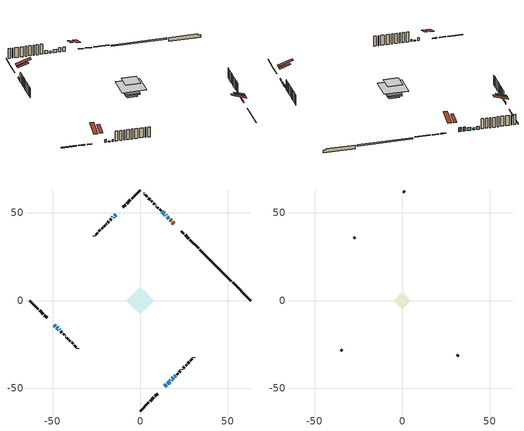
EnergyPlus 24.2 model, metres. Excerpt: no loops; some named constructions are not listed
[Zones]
conditioned space
 floor adiabatic (Floor2 construction): -4.62,0 0,4.62 4.62,0 0,-4.62 z0.31
 floor adiabatic (AdiabaticFloorConstruction): -7.86,0 0,7.86 7.86,0 0,-7.86 z2.75
 floor foundation (Slab1 construction): -3.45,0 0,3.45 3.45,0 0,-3.45 z-1.49
 floor foundation (Slab2 construction): -4.62,0 0,4.62 4.62,0 0,-4.62 z-0.3
 wall outside (RimJoist1 construction): 0,-63.13 4.98,-58.15 / -63.13,0 -58.15,-4.98 / 0,63.13 -4.98,58.15 / 33.37,29.76 28.39,34.74 z0.31:0.61
 wall outside (RimJoist2 construction): 5.64,-57.49 7.75,-55.38 / -57.49,-5.64 -55.38,-7.75 / -5.64,57.49 -7.75,55.38 / 27.73,35.4 25.62,37.51 z0.31:0.61
 wall outside (RimJoist3 construction): 8.41,-54.72 9.94,-53.19 / -54.72,-8.41 -53.19,-9.94 / -8.41,54.72 -9.94,53.19 / 24.96,38.17 23.42,39.7 z0.31:0.61
 wall outside (AdiabaticWallConstruction 1): 19.25,43.88 18.34,44.79 / 17.68,45.45 17.07,46.06 z0.31:2.34
 wall outside (AdiabaticWallConstruction): 14.12,-49.01 14.98,-48.14 / -14.12,49.01 -14.66,48.47 / 14.68,48.45 14.25,48.88 / 18.42,-44.71 18.86,-44.27 / -46.62,-16.51 -46.18,-16.94 z0.31:1.23; -49.01,-14.12 -48.47,-14.66 / 16.42,46.71 15.34,47.79 / 13.59,49.53 12.52,50.61 z0.31:1.68; -15.31,47.81 -15.82,47.31 z0.31:1.02; 15.64,-47.49 16.72,-46.41 / -47.81,-15.31 -47.27,-15.86 z0.31:0.67; 17.37,-45.76 17.77,-45.36 z0.31:1.07; 19.51,-43.62 20.16,-42.97 z0.31:1.53
 wall outside (Wall1 construction): 20.82,-42.31 21.61,-41.51 / -45.53,-17.6 -44.73,-18.4 / -16.48,46.65 -17.27,45.85 / 11.86,51.27 11.06,52.07 z0.31:5.19
 wall outside (Wall2 construction): 22.27,-40.86 22.91,-40.22 / -44.07,-19.05 -43.44,-19.69 / -17.93,45.2 -18.57,44.56 / 10.4,52.72 9.77,53.36 z0.31:5.19
 wall outside (Wall3 construction): 23.57,-39.56 23.78,-39.35 / -42.78,-20.35 -42.56,-20.57 / -19.23,43.9 -19.44,43.69 / 9.11,54.02 8.89,54.24 z0.31:5.19
 wall outside (Wall4 construction): 24.44,-38.69 25.24,-37.89 / -41.91,-21.22 -41.11,-22.02 / -20.1,43.03 -20.9,42.23 / 8.24,54.89 7.44,55.69 z0.31:5.19
 wall outside (Wall5 construction): 25.9,-37.23 26.44,-36.69 / -40.45,-22.68 -39.91,-23.22 / -21.55,41.57 -22.1,41.03 / 6.78,56.35 6.23,56.89 z0.31:5.19
 wall outside (Wall6 construction): 27.1,-36.03 28.03,-35.1 / -39.25,-23.88 -38.32,-24.81 / -22.76,40.37 -23.69,39.44 / 5.58,57.55 4.65,58.48 z0.31:5.19
 wall outside (Wall7 construction): 28.68,-34.44 29.85,-33.28 / -37.66,-25.47 -36.5,-26.63 / -24.34,38.78 -25.51,37.62 / 3.99,59.14 2.83,60.3 z0.31:5.19
 wall outside (Wall8 construction): 30.5,-32.62 30.66,-32.46 / -35.84,-27.29 -35.68,-27.45 / -26.16,36.96 -26.32,36.8 / 2.17,60.96 2.01,61.12 z0.31:5.19
 wall foundation (FoundationWall1 construction): 52.78,10.34,-1.49 52.78,10.34,0.31 62.09,1.03,0.31 62.09,1.03,-0.25 63.13,0,-0.25 63.13,0,-1.49
 wall foundation (FoundationWall2 construction): 52.13,11 34.02,29.11 z-0.3:0.31
 window (WindowConstruction): 14.12,-49.01 14.98,-48.15 z0.31:1.22
 window (WindowConstruction 5): -14.12,49.01 -14.66,48.47 z0.31:1.22
 window (WindowConstruction 6): -49.01,-14.12 -48.47,-14.66 z0.31:1.68
 window (WindowConstruction 7): -15.32,47.81 -15.82,47.31 z0.31:1.02
 window (WindowConstruction 8): 16.42,46.71 15.34,47.79 z0.31:1.68
 window (WindowConstruction 11): 15.64,-47.49 16.72,-46.41 z0.31:0.67
 window (WindowConstruction 12): -47.81,-15.32 -47.27,-15.85 z0.31:0.67
 window (WindowConstruction 9): 17.37,-45.76 17.77,-45.36 z0.31:1.07
 window (WindowConstruction 10): 14.68,48.45 14.25,48.88 z0.31:1.22
 window (WindowConstruction 1): 18.42,-44.7 18.85,-44.27 z0.31:1.22
 window (WindowConstruction 2): 19.51,-43.62 20.16,-42.97 z0.31:1.53
 window (WindowConstruction 3): -46.62,-16.51 -46.19,-16.94 z0.31:1.22
 window (WindowConstruction 4): 13.59,49.53 12.52,50.61 z0.31:1.68
 door (Door): 19.24,43.88 18.34,44.79 z0.31:2.34
 door (Door 1): 17.68,45.45 17.07,46.06 z0.31:2.34
 ceiling adiabatic (AdiabaticFloorConstruction): 0,-7.86 7.86,0 0,7.86 -7.86,0 z2.75
 roof outside (Roof2 construction): 13.46,-49.66,5.19 9.91,-46.11,6.86 8.97,-47.05,6.86 12.53,-50.6,5.19; -49.66,-13.46,5.19 -46.11,-9.91,6.86 -47.05,-8.97,6.86 -50.6,-12.53,5.19; -13.46,49.66,5.19 -9.91,46.11,6.86 -8.97,47.05,6.86 -12.53,50.6,5.19; 19.9,43.23,5.19 16.35,39.67,6.86 17.28,38.73,6.86 20.84,42.29,5.19
attic - vented
 floor to conditioned space (Floor1 construction Reversed): -4.95,0 0,4.95 4.95,0 0,-4.95 z5.19
 wall outside (Wall9 construction): 31.32,-31.81 32.02,-31.11 / -35.02,-28.1 -34.33,-28.8 / -26.98,36.15 -27.68,35.45 / 1.35,61.77 0.66,62.47 z0.31:5.19
 roof outside (Roof1 construction): 11.87,-51.26,5.19 7.05,-46.43,7.46 5.77,-47.71,7.46 10.6,-52.53,5.19; -51.26,-11.87,5.19 -46.43,-7.05,7.46 -47.71,-5.77,7.46 -52.53,-10.6,5.19; -11.87,51.26,5.19 -7.05,46.43,7.46 -5.77,47.71,7.46 -10.6,52.53,5.19; 21.5,41.63,5.19 16.67,36.81,7.46 17.94,35.54,7.46 22.77,40.36,5.19
[Material] Roughness=Rough; Thermal Absorptance=0.9
Name | Thickness {m} | Conductivity {W/m-K} | Density {kg/m3} | Specific Heat {J/kg-K} | Solar Absorptance | Visible Absorptance
ceiling stud and cavity | 0.1397 | 0.0806272 | 65.682 | 1177.47 | 0.7 | 0.7
gypsum board | 0.0127 | 0.160291 | 801 | 837.4 | 0.6 | 0.6
[Construction]
Floor1 construction: ceiling stud and cavity, gypsum board
[EnergyManagementSystem:Program]
component_loads_program: Set loads_htg_walls = 0; Set loads_htg_rim_joists = 0; Set loads_htg_foundation_walls = 0; Set loads_htg_floors = 0; Set loads_htg_slabs = 0; Set loads_htg_ceilings = 0; Set loads_htg_roofs = 0; Set loads_htg_windows_conduction = 0; Set loads_htg_windows_solar = 0; Set loads_htg_doors = 0; Set loads_htg_skylights_conduction = 0; Set loads_htg_skylights_solar = 0; Set loads_htg_internal_mass = 0; Set loads_htg_intgains = 0; Set loads_htg_lighting = 0; Set loads_htg_infil = 0; Set loads_htg_mechvent = 0; Set loads_htg_natvent = 0; Set loads_htg_whf = 0; Set loads_htg_ducts = 0; Set loads_clg_walls = 0; Set loads_clg_rim_joists = 0; Set loads_clg_foundation_walls = 0; Set loads_clg_floors = 0; Set loads_clg_slabs = 0; Set loads_clg_ceilings = 0; Set loads_clg_roofs = 0; Set loads_clg_windows_conduction = 0; Set loads_clg_windows_solar = 0; Set loads_clg_doors = 0; Set loads_clg_skylights_conduction = 0; Set loads_clg_skylights_solar = 0; Set loads_clg_internal_mass = 0; Set loads_clg_intgains = 0; Set loads_clg_lighting = 0; Set loads_clg_infil = 0; Set loads_clg_mechvent = 0; Set loads_clg_natvent = 0; Set loads_clg_whf = 0; Set loads_clg_ducts = 0; Set hr_walls = 0; Set hr_walls = hr_walls + s_conv_24 + s_ig_24 + s_sol_24 + s_lgt_24 + s_surf_24; Set hr_walls = hr_walls + s_conv_25 + s_ig_25 + s_sol_25 + s_lgt_25 + s_surf_25; Set hr_walls = hr_walls + s_conv_26 + s_ig_26 + s_sol_26 + s_lgt_26 + s_surf_26; Set hr_walls = hr_walls + s_conv_27 + s_ig_27 + s_sol_27 + s_lgt_27 + s_surf_27; Set hr_walls = hr_walls + s_conv_28 + s_ig_28 + s_sol_28 + s_lgt_28 + s_surf_28; Set hr_walls = hr_walls + s_conv_29 + s_ig_29 + s_sol_29 + s_lgt_29 + s_surf_29; Set hr_walls = hr_walls + s_conv_30 + s_ig_30 + s_sol_30 + s_lgt_30 + s_surf_30; Set hr_walls = hr_walls + s_conv_31 + s_ig_31 + s_sol_31 + s_lgt_31 + s_surf_31; Set hr_walls = hr_walls + s_conv_32 + s_ig_32 + s_sol_32 + s_lgt_32 + s_surf_32; Set hr_walls = hr_walls + s_conv_33 + s_ig_33 + s_sol_33 + s_lgt_33 + s_surf_33; Set hr_walls = hr_walls + s_conv_34 + s_ig_34 + s_sol_34 + s_lgt_34 + s_surf_34; Set hr_walls = hr_walls + s_conv_35 + s_ig_35 + s_sol_35 + s_lgt_35 + s_surf_35; Set hr_walls = hr_walls + s_conv_36 + s_ig_36 + s_sol_36 + s_lgt_36 + s_surf_36; Set hr_walls = hr_walls + s_conv_37 + s_ig_37 + s_sol_37 + s_lgt_37 + s_surf_37; Set hr_walls = hr_walls + s_conv_38 + s_ig_38 + s_sol_38 + s_lgt_38 + s_surf_38; Set hr_walls = hr_walls + s_conv_39 + s_ig_39 + s_sol_39 + s_lgt_39 + s_surf_39; Set hr_walls = hr_walls + s_conv_40 + s_ig_40 + s_sol_40 + s_lgt_40 + s_surf_40; Set hr_walls = hr_walls + s_conv_41 + s_ig_41 + s_sol_41 + s_lgt_41 + s_surf_41; Set hr_walls = hr_walls + s_conv_42 + s_ig_42 + s_sol_42 + s_lgt_42 + s_surf_42; Set hr_walls = hr_walls + s_conv_43 + s_ig_43 + s_sol_43 + s_lgt_43 + s_surf_43; Set hr_walls = hr_walls + s_conv_44 + s_ig_44 + s_sol_44 + s_lgt_44 + s_surf_44; Set hr_walls = hr_walls + s_conv_45 + s_ig_45 + s_sol_45 + s_lgt_45 + s_surf_45; Set hr_walls = hr_walls + s_conv_46 + s_ig_46 + s_sol_46 + s_lgt_46 + s_surf_46; Set hr_walls = hr_walls + s_conv_47 + s_ig_47 + s_sol_47 + s_lgt_47 + s_surf_47; Set hr_walls = hr_walls + s_conv_48 + s_ig_48 + s_sol_48 + s_lgt_48 + s_surf_48; Set hr_walls = hr_walls + s_conv_49 + s_ig_49 + s_sol_49 + s_lgt_49 + s_surf_49; Set hr_walls = hr_walls + s_conv_50 + s_ig_50 + s_sol_50 + s_lgt_50 + s_surf_50; Set hr_walls = hr_walls + s_conv_51 + s_ig_51 + s_sol_51 + s_lgt_51 + s_surf_51; Set hr_walls = hr_walls + s_conv_52 + s_ig_52 + s_sol_52 + s_lgt_52 + s_surf_52; Set hr_walls = hr_walls + s_conv_53 + s_ig_53 + s_sol_53 + s_lgt_53 + s_surf_53; Set hr_walls = hr_walls + s_conv_54 + s_ig_54 + s_sol_54 + s_lgt_54 + s_surf_54; Set hr_walls = hr_walls + s_conv_55 + s_ig_55 + s_sol_55 + s_lgt_55 + s_surf_55; Set hr_rim_joists = 0; Set hr_rim_joists = hr_rim_joists + s_conv_6 + s_ig_6 + s_sol_6 + s_lgt_6 + s_surf_6; Set hr_rim_joists = hr_rim_joists + s_conv_7 + s_ig_7 + s_sol_7 + s_lgt_7 + s_surf_7; Set hr_rim_joists = hr_rim_joists + s_conv_8 + s_ig_8 + s_sol_8 + s_lgt_8 + s_surf_8; Set hr_rim_joists = hr_rim_joists + s_conv_9 + s_ig_9 + s_sol_9 + s_lgt_9 + s_surf_9; Set hr_rim_joists = hr_rim_joists + s_conv_10 + s_ig_10 + s_sol_10 + s_lgt_10 + s_surf_10; Set hr_rim_joists = hr_rim_joists + s_conv_11 + s_ig_11 + s_sol_11 + s_lgt_11 + s_surf_11; Set hr_rim_joists = hr_rim_joists + s_conv_12 + s_ig_12 + s_sol_12 + s_lgt_12 + s_surf_12; Set hr_rim_joists = hr_rim_joists + s_conv_13 + s_ig_13 + s_sol_13 + s_lgt_13 + s_surf_13; Set hr_rim_joists = hr_rim_joists + s_conv_14 + s_ig_14 + s_sol_14 + s_lgt_14 + s_surf_14; Set hr_rim_joists = hr_rim_joists + s_conv_15 + s_ig_15 + s_sol_15 + s_lgt_15 + s_surf_15; Set hr_rim_joists = hr_rim_joists + s_conv_16 + s_ig_16 + s_sol_16 + s_lgt_16 + s_surf_16; Set hr_rim_joists = hr_rim_joists + s_conv_17 + s_ig_17 + s_sol_17 + s_lgt_17 + s_surf_17; Set hr_foundation_walls = 0; Set hr_foundation_walls = hr_foundation_walls + s_conv_2 + s_ig_2 + s_sol_2 + s_lgt_2 + s_surf_2; Set hr_foundation_walls = hr_foundation_walls + s_conv_3 + s_ig_3 + s_sol_3 + s_lgt_3 + s_surf_3; Set hr_floors = 0; Set hr_floors = hr_floors + s_conv_1 + s_ig_1 + s_sol_1 + s_lgt_1 + s_surf_1; Set hr_slabs = 0; Set hr_slabs = hr_slabs + s_conv_22 + s_ig_22 + s_sol_22 + s_lgt_22 + s_surf_22; Set hr_slabs = hr_slabs + s_conv_23 + s_ig_23 + s_sol_23 + s_lgt_23 + s_surf_23; Set hr_ceilings = 0; Set hr_ceilings = hr_ceilings + s_conv + s_ig + s_sol + s_lgt + s_surf; Set hr_roofs = 0; Set hr_roofs = hr_roofs + s_conv_18 + s_ig_18 + s_sol_18 + s_lgt_18 + s_surf_18; Set hr_roofs = hr_roofs + s_conv_19 + s_ig_19 + s_sol_19 + s_lgt_19 + s_surf_19; Set hr_roofs = hr_roofs + s_conv_20 + s_ig_20 + s_sol_20 + s_lgt_20 + s_surf_20; Set hr_roofs = hr_roofs + s_conv_21 + s_ig_21 + s_sol_21 + s_lgt_21 + s_surf_21; Set hr_windows_conduction = 0; Set hr_windows_conduction = hr_windows_conduction + ss_conv_2; Set hr_windows_conduction = hr_windows_conduction + ss_ig_2; Set hr_windows_conduction = hr_windows_conduction + ss_surf_2; Set hr_windows_conduction = hr_windows_conduction + ss_conv_3; Set hr_windows_conduction = hr_windows_conduction + ss_ig_3; Set hr_windows_conduction = hr_windows_conduction + ss_surf_3; Set hr_windows_conduction = hr_windows_conduction + ss_conv_4; Set hr_windows_conduction = hr_windows_conduction + ss_ig_4; Set hr_windows_conduction = hr_windows_conduction + ss_surf_4; Set hr_windows_conduction = hr_windows_conduction + ss_conv_5; Set hr_windows_conduction = hr_windows_conduction + ss_ig_5; Set hr_windows_conduction = hr_windows_conduction + ss_surf_5; Set hr_windows_conduction = hr_windows_conduction + ss_conv_6; Set hr_windows_conduction = hr_windows_conduction + ss_ig_6; Set hr_windows_conduction = hr_windows_conduction + ss_surf_6; Set hr_windows_conduction = hr_windows_conduction + ss_conv_7; Set hr_windows_conduction = hr_windows_conduction + ss_ig_7; Set hr_windows_conduction = hr_windows_conduction + ss_surf_7; Set hr_windows_conduction = hr_windows_conduction + ss_conv_8; Set hr_windows_conduction = hr_windows_conduction + ss_ig_8; Set hr_windows_conduction = hr_windows_conduction + ss_surf_8; Set hr_windows_conduction = hr_windows_conduction + ss_conv_9; Set hr_windows_conduction = hr_windows_conduction + ss_ig_9; Set hr_windows_conduction = hr_windows_conduction + ss_surf_9; Set hr_windows_conduction = hr_windows_conduction + ss_conv_10; Set hr_windows_conduction = hr_windows_conduction + ss_ig_10; Set hr_windows_conduction = hr_windows_conduction + ss_surf_10; Set hr_windows_conduction = hr_windows_conduction + ss_conv_11; Set hr_windows_conduction = hr_windows_conduction + ss_ig_11; Set hr_windows_conduction = hr_windows_conduction + ss_surf_11; Set hr_windows_conduction = hr_windows_conduction + ss_conv_12; Set hr_windows_conduction = hr_windows_conduction + ss_ig_12; Set hr_windows_conduction = hr_windows_conduction + ss_surf_12; Set hr_windows_conduction = hr_windows_conduction + ss_conv_13; Set hr_windows_conduction = hr_windows_conduction + ss_ig_13; Set hr_windows_conduction = hr_windows_conduction + ss_surf_13; Set hr_windows_conduction = hr_windows_conduction + ss_conv_14; Set hr_windows_conduction = hr_windows_conduction + ss_ig_14; Set hr_windows_conduction = hr_windows_conduction + ss_surf_14; Set hr_windows_solar = 0; Set hr_windows_solar = hr_windows_solar - ss_trans_in * ZoneTimestep * 3600 + ss_back_out * ZoneTimestep * 3600 + ss_trans_out * ZoneTimestep * 3600; Set hr_windows_solar = hr_windows_solar - ss_trans_in_1 * ZoneTimestep * 3600 + ss_back_out_1 * ZoneTimestep * 3600 + ss_trans_out_1 * ZoneTimestep * 3600; Set hr_windows_solar = hr_windows_solar - ss_trans_in_2 * ZoneTimestep * 3600 + ss_back_out_2 * ZoneTimestep * 3600 + ss_trans_out_2 * ZoneTimestep * 3600; Set hr_windows_solar = hr_windows_solar - ss_trans_in_3 * ZoneTimestep * 3600 + ss_back_out_3 * ZoneTimestep * 3600 + ss_trans_out_3 * ZoneTimestep * 3600; Set hr_windows_solar = hr_windows_solar - ss_trans_in_4 * ZoneTimestep * 3600 + ss_back_out_4 * ZoneTimestep * 3600 + ss_trans_out_4 * ZoneTimestep * 3600; Set hr_windows_solar = hr_windows_solar - ss_trans_in_5 * ZoneTimestep * 3600 + ss_back_out_5 * ZoneTimestep * 3600 + ss_trans_out_5 * ZoneTimestep * 3600; Set hr_windows_solar = hr_windows_solar - ss_trans_in_6 * ZoneTimestep * 3600 + ss_back_out_6 * ZoneTimestep * 3600 + ss_trans_out_6 * ZoneTimestep * 3600; Set hr_windows_solar = hr_windows_solar - ss_trans_in_7 * ZoneTimestep * 3600 + ss_back_out_7 * ZoneTimestep * 3600 + ss_trans_out_7 * ZoneTimestep * 3600; Set hr_windows_solar = hr_windows_solar - ss_trans_in_8 * ZoneTimestep * 3600 + ss_back_out_8 * ZoneTimestep * 3600 + ss_trans_out_8 * ZoneTimestep * 3600; Set hr_windows_solar = hr_windows_solar - ss_trans_in_9 * ZoneTimestep * 3600 + ss_back_out_9 * ZoneTimestep * 3600 + ss_trans_out_9 * ZoneTimestep * 3600; Set hr_windows_solar = hr_windows_solar - ss_trans_in_10 * ZoneTimestep * 3600 + ss_back_out_10 * ZoneTimestep * 3600 + ss_trans_out_10 * ZoneTimestep * 3600; Set hr_windows_solar = hr_windows_solar - ss_trans_in_11 * ZoneTimestep * 3600 + ss_back_out_11 * ZoneTimestep * 3600 + ss_trans_out_11 * ZoneTimestep * 3600; Set hr_windows_solar = hr_windows_solar - ss_trans_in_12 * ZoneTimestep * 3600 + ss_back_out_12 * ZoneTimestep * 3600 + ss_trans_out_12 * ZoneTimestep * 3600; Set hr_doors = 0; Set hr_doors = hr_doors + ss_sol; Set hr_doors = hr_doors + ss_lgt; Set hr_doors = hr_doors + ss_conv; Set hr_doors = hr_doors + ss_ig; Set hr_doors = hr_doors + ss_surf; Set hr_doors = hr_doors + ss_sol_1; Set hr_doors = hr_doors + ss_lgt_1; Set hr_doors = hr_doors + ss_conv_1; Set hr_doors = hr_doors + ss_ig_1; Set hr_doors = hr_doors + ss_surf_1; Set hr_skylights_conduction = 0; Set hr_skylights_solar = 0; Set hr_internal_mass = 0; Set hr_internal_mass = hr_internal_mass + s_conv_4 + s_ig_4 + s_sol_4 + s_lgt_4 + s_surf_4; Set hr_internal_mass = hr_internal_mass + s_conv_5 + s_ig_5 + s_sol_5 + s_lgt_5 + s_surf_5; Set hr_internal_mass = hr_internal_mass + im_conv + im_ig + im_sol + im_lgt + im_surf; Set hr_internal_mass = hr_internal_mass + im_conv_1 + im_ig_1 + im_sol_1 + im_lgt_1 + im_surf_1; Set hr_intgains = 0; Set hr_intgains = hr_intgains - ig_ee_conv - ig_ee_rad - ig_ee_conv_1 - ig_ee_rad_1 - ig_ee_conv_2 - ig_ee_rad_2 - ig_ee_conv_3 - ig_ee_rad_3 - ig_ee_conv_4 - ig_ee_rad_4 - ig_ee_conv_5 - ig_ee_rad_5 - ig_ee_conv_6 - ig_ee_rad_6 - ig_oe_conv - ig_oe_rad - ig_oe_conv_1 - ig_oe_rad_1 - ig_oe_conv_2 - ig_oe_rad_2 - ig_oe_conv_3 - ig_oe_rad_3 - ig_oe_conv_4 - ig_oe_rad_4 - ig_ppl_conv - ig_ppl_rad; Set hr_lighting = 0; Set hr_lighting = hr_lighting - ig_lgt_conv - ig_lgt_rad - ig_lgt_vis; Set hr_infil = 0; Set hr_infil = hr_infil - airflow_gain + airflow_loss; Set hr_natvent = 0; Set hr_natvent = hr_natvent - airflow_gain_1 + airflow_loss_1; Set hr_whf = 0; Set hr_whf = hr_whf - airflow_gain_2 + airflow_loss_2; Set hr_mechvent = 0; Set hr_mechvent = hr_mechvent - mv_conv - mv_rad - mv_conv_1 - mv_rad_1 - mv_conv_2 - mv_rad_2 - mv_conv_3 - mv_rad_3 - mv_conv_4 - mv_rad_4; Set hr_ducts = 0; Set hr_intgains = hr_intgains + dhw_loss * (0.64*(1-dhw_rtf) + 1.0*dhw_rtf); Set htg_mode = 0; Set clg_mode = 0; If (htg_load_cond > 0); Set htg_mode = 1.0; ElseIf (clg_load_cond > 0); Set clg_mode = 0.0; Else; Set htg_season = 0; Set clg_season = 0; If ((DayOfYear >= 1) && (DayOfYear <= 365)); Set clg_season = 1; EndIf; If ((DayOfYear >= 1) && (DayOfYear <= 365)); Set htg_season = 1; EndIf; If ((airflow_gain_1 <> 0) || (airflow_loss_1 <> 0)) && (clg_season == 1); Set clg_mode = 0.0; ElseIf ((airflow_gain_2 <> 0) || (airflow_loss_2 <> 0)) && (clg_season == 1); Set clg_mode = 0.0; Else; Set Tmid_setpoint = (htg_sp_s_1 + clg_sp_s_1) / 2; If (tin_s_1 > Tmid_setpoint) && (clg_season == 1); Set clg_mode = 0.0; ElseIf (tin_s_1 < Tmid_setpoint) && (htg_season == 1); Set htg_mode = 1.0; EndIf; EndIf; EndIf; Set loads_htg_walls = loads_htg_walls + (hr_walls * htg_mode * 1); Set loads_htg_rim_joists = loads_htg_rim_joists + (hr_rim_joists * htg_mode * 1); Set loads_htg_foundation_walls = loads_htg_foundation_walls + (hr_foundation_walls * htg_mode * 1); Set loads_htg_floors = loads_htg_floors + (hr_floors * htg_mode * 1); Set loads_htg_slabs = loads_htg_slabs + (hr_slabs * htg_mode * 1); Set loads_htg_ceilings = loads_htg_ceilings + (hr_ceilings * htg_mode * 1); Set loads_htg_roofs = loads_htg_roofs + (hr_roofs * htg_mode * 1); Set loads_htg_windows_conduction = loads_htg_windows_conduction + (hr_windows_conduction * htg_mode * 1); Set loads_htg_windows_solar = loads_htg_windows_solar + (hr_windows_solar * htg_mode * 1); Set loads_htg_doors = loads_htg_doors + (hr_doors * htg_mode * 1); Set loads_htg_skylights_conduction = loads_htg_skylights_conduction + (hr_skylights_conduction * htg_mode * 1); Set loads_htg_skylights_solar = loads_htg_skylights_solar + (hr_skylights_solar * htg_mode * 1); Set loads_htg_internal_mass = loads_htg_internal_mass + (hr_internal_mass * htg_mode * 1); Set loads_htg_intgains = loads_htg_intgains + (hr_intgains * htg_mode * 1); Set loads_htg_lighting = loads_htg_lighting + (hr_lighting * htg_mode * 1); Set loads_htg_infil = loads_htg_infil + (hr_infil * htg_mode * 1); Set loads_htg_mechvent = loads_htg_mechvent + (hr_mechvent * htg_mode * 1); Set loads_htg_natvent = loads_htg_natvent + (hr_natvent * htg_mode * 1); Set loads_htg_whf = loads_htg_whf + (hr_whf * htg_mode * 1); Set loads_htg_ducts = loads_htg_ducts + (hr_ducts * htg_mode * 1); Set loads_clg_walls = loads_clg_walls + (-hr_walls * clg_mode * 1); Set loads_clg_rim_joists = loads_clg_rim_joists + (-hr_rim_joists * clg_mode * 1); Set loads_clg_foundation_walls = loads_clg_foundation_walls + (-hr_foundation_walls * clg_mode * 1); Set loads_clg_floors = loads_clg_floors + (-hr_floors * clg_mode * 1); Set loads_clg_slabs = loads_clg_slabs + (-hr_slabs * clg_mode * 1); Set loads_clg_ceilings = loads_clg_ceilings + (-hr_ceilings * clg_mode * 1); Set loads_clg_roofs = loads_clg_roofs + (-hr_roofs * clg_mode * 1); Set loads_clg_windows_conduction = loads_clg_windows_conduction + (-hr_windows_conduction * clg_mode * 1); Set loads_clg_windows_solar = loads_clg_windows_solar + (-hr_windows_solar * clg_mode * 1); Set loads_clg_doors = loads_clg_doors + (-hr_doors * clg_mode * 1); Set loads_clg_skylights_conduction = loads_clg_skylights_conduction + (-hr_skylights_conduction * clg_mode * 1); Set loads_clg_skylights_solar = loads_clg_skylights_solar + (-hr_skylights_solar * clg_mode * 1); Set loads_clg_internal_mass = loads_clg_internal_mass + (-hr_internal_mass * clg_mode * 1); Set loads_clg_intgains = loads_clg_intgains + (-hr_intgains * clg_mode * 1); Set loads_clg_lighting = loads_clg_lighting + (-hr_lighting * clg_mode * 1); Set loads_clg_infil = loads_clg_infil + (-hr_infil * clg_mode * 1); Set loads_clg_mechvent = loads_clg_mechvent + (-hr_mechvent * clg_mode * 1); Set loads_clg_natvent = loads_clg_natvent + (-hr_natvent * clg_mode * 1); Set loads_clg_whf = loads_clg_whf + (-hr_whf * clg_mode * 1); Set loads_clg_ducts = loads_clg_ducts + (-hr_ducts * clg_mode * 1)
[EnergyManagementSystem:ProgramCallingManager]
fridge_schedule_program_calling_manager: BeginZoneTimestepAfterInitHeatBalance; fridge_schedule_program
furnace_supply_fan_disaggregate_program_calling_manager: EndOfSystemTimestepBeforeHVACReporting; furnace_supply_fan_disaggregate_program
infil_program_calling_manager: BeginZoneTimestepAfterInitHeatBalance; infil_program
natural_vent_program_calling_manager: BeginZoneTimestepAfterInitHeatBalance; natural_vent_program
total_airflows_program_calling_manager: EndOfZoneTimestepAfterZoneReporting; total_airflows_program
total_loads_program_calling_manager: EndOfZoneTimestepAfterZoneReporting; total_loads_program
unit_heater_supply_fan_disaggregate_program_calling_manager: EndOfSystemTimestepBeforeHVACReporting; unit_heater_supply_fan_disaggregate_program
unmet_hours_program_calling_manager: EndOfZoneTimestepBeforeZoneReporting; unmet_hours_program
water_heater_EC_adj_ProgramManager: EndOfSystemTimestepBeforeHVACReporting; water_heater_EC_adj
[EnergyManagementSystem:OutputVariable] Type of Data in Variable=Summed
Name | EMS Variable | Update Frequency | EMS Program or Subroutine | Units
furnace supply fan disaggregate htg primary | furnace_supply_fan_primary_htg | SystemTimestep | furnace_supply_fan_disaggregate_program | J
unit heater supply fan disaggregate htg primary | unit_heater_supply_fan_primary_htg | SystemTimestep | unit_heater_supply_fan_disaggregate_program | J
loads_htg_tot_peakload_outvar; loads_htg_tot_annual_outvar; Energy Management System Output Variable 1; Energy Management System Output Variable 45 | loads_htg_tot | ZoneTimestep | total_loads_program | J
loads_clg_tot_peakload_outvar; loads_clg_tot_annual_outvar; Energy Management System Output Variable 2; Energy Management System Output Variable 46 | loads_clg_tot | ZoneTimestep | total_loads_program | J
htg_unmet_hours_annual_outvar; Energy Management System Output Variable 3 | htg_unmet_hours | ZoneTimestep | unmet_hours_program | hr
clg_unmet_hours_annual_outvar; Energy Management System Output Variable 4 | clg_unmet_hours | ZoneTimestep | unmet_hours_program | hr
loads_htg_roofs_annual_outvar; Energy Management System Output Variable 5 | loads_htg_roofs | ZoneTimestep | component_loads_program | J
loads_htg_ceilings_annual_outvar; Energy Management System Output Variable 6 | loads_htg_ceilings | ZoneTimestep | component_loads_program | J
loads_htg_walls_annual_outvar; Energy Management System Output Variable 7 | loads_htg_walls | ZoneTimestep | component_loads_program | J
loads_htg_rim_joists_annual_outvar; Energy Management System Output Variable 8 | loads_htg_rim_joists | ZoneTimestep | component_loads_program | J
loads_htg_foundation_walls_annual_outvar; Energy Management System Output Variable 9 | loads_htg_foundation_walls | ZoneTimestep | component_loads_program | J
loads_htg_doors_annual_outvar; Energy Management System Output Variable 10 | loads_htg_doors | ZoneTimestep | component_loads_program | J
loads_htg_windows_conduction_annual_outvar; Energy Management System Output Variable 11 | loads_htg_windows_conduction | ZoneTimestep | component_loads_program | J
loads_htg_windows_solar_annual_outvar; Energy Management System Output Variable 12 | loads_htg_windows_solar | ZoneTimestep | component_loads_program | J
loads_htg_skylights_conduction_annual_outvar; Energy Management System Output Variable 13 | loads_htg_skylights_conduction | ZoneTimestep | component_loads_program | J
loads_htg_skylights_solar_annual_outvar; Energy Management System Output Variable 14 | loads_htg_skylights_solar | ZoneTimestep | component_loads_program | J
loads_htg_floors_annual_outvar; Energy Management System Output Variable 15 | loads_htg_floors | ZoneTimestep | component_loads_program | J
loads_htg_slabs_annual_outvar; Energy Management System Output Variable 16 | loads_htg_slabs | ZoneTimestep | component_loads_program | J
loads_htg_internal_mass_annual_outvar; Energy Management System Output Variable 17 | loads_htg_internal_mass | ZoneTimestep | component_loads_program | J
loads_htg_infil_annual_outvar; Energy Management System Output Variable 18 | loads_htg_infil | ZoneTimestep | component_loads_program | J
loads_htg_natvent_annual_outvar; Energy Management System Output Variable 19 | loads_htg_natvent | ZoneTimestep | component_loads_program | J
loads_htg_mechvent_annual_outvar; Energy Management System Output Variable 20 | loads_htg_mechvent | ZoneTimestep | component_loads_program | J
loads_htg_whf_annual_outvar; Energy Management System Output Variable 21 | loads_htg_whf | ZoneTimestep | component_loads_program | J
loads_htg_ducts_annual_outvar; Energy Management System Output Variable 22 | loads_htg_ducts | ZoneTimestep | component_loads_program | J
loads_htg_intgains_annual_outvar; Energy Management System Output Variable 23 | loads_htg_intgains | ZoneTimestep | component_loads_program | J
loads_htg_lighting_annual_outvar; Energy Management System Output Variable 24 | loads_htg_lighting | ZoneTimestep | component_loads_program | J
loads_clg_roofs_annual_outvar; Energy Management System Output Variable 25 | loads_clg_roofs | ZoneTimestep | component_loads_program | J
loads_clg_ceilings_annual_outvar; Energy Management System Output Variable 26 | loads_clg_ceilings | ZoneTimestep | component_loads_program | J
loads_clg_walls_annual_outvar; Energy Management System Output Variable 27 | loads_clg_walls | ZoneTimestep | component_loads_program | J
loads_clg_rim_joists_annual_outvar; Energy Management System Output Variable 28 | loads_clg_rim_joists | ZoneTimestep | component_loads_program | J
loads_clg_foundation_walls_annual_outvar; Energy Management System Output Variable 29 | loads_clg_foundation_walls | ZoneTimestep | component_loads_program | J
loads_clg_doors_annual_outvar; Energy Management System Output Variable 30 | loads_clg_doors | ZoneTimestep | component_loads_program | J
loads_clg_windows_conduction_annual_outvar; Energy Management System Output Variable 31 | loads_clg_windows_conduction | ZoneTimestep | component_loads_program | J
loads_clg_windows_solar_annual_outvar; Energy Management System Output Variable 32 | loads_clg_windows_solar | ZoneTimestep | component_loads_program | J
loads_clg_skylights_conduction_annual_outvar; Energy Management System Output Variable 33 | loads_clg_skylights_conduction | ZoneTimestep | component_loads_program | J
loads_clg_skylights_solar_annual_outvar; Energy Management System Output Variable 34 | loads_clg_skylights_solar | ZoneTimestep | component_loads_program | J
loads_clg_floors_annual_outvar; Energy Management System Output Variable 35 | loads_clg_floors | ZoneTimestep | component_loads_program | J
loads_clg_slabs_annual_outvar; Energy Management System Output Variable 36 | loads_clg_slabs | ZoneTimestep | component_loads_program | J
loads_clg_internal_mass_annual_outvar; Energy Management System Output Variable 37 | loads_clg_internal_mass | ZoneTimestep | component_loads_program | J
loads_clg_infil_annual_outvar; Energy Management System Output Variable 38 | loads_clg_infil | ZoneTimestep | component_loads_program | J
loads_clg_natvent_annual_outvar; Energy Management System Output Variable 39 | loads_clg_natvent | ZoneTimestep | component_loads_program | J
loads_clg_mechvent_annual_outvar; Energy Management System Output Variable 40 | loads_clg_mechvent | ZoneTimestep | component_loads_program | J
loads_clg_whf_annual_outvar; Energy Management System Output Variable 41 | loads_clg_whf | ZoneTimestep | component_loads_program | J
loads_clg_ducts_annual_outvar; Energy Management System Output Variable 42 | loads_clg_ducts | ZoneTimestep | component_loads_program | J
loads_clg_intgains_annual_outvar; Energy Management System Output Variable 43 | loads_clg_intgains | ZoneTimestep | component_loads_program | J
loads_clg_lighting_annual_outvar; Energy Management System Output Variable 44 | loads_clg_lighting | ZoneTimestep | component_loads_program | J
[Schedule:Day:Interval]
interior lighting schedule day: No, 01:00, 0.108182, 04:00, 0.0901515, 05:00, 0.0991667, 06:00, 0.162273, 07:00, 0.270455, 08:00, 0.342576, 10:00, 0.369621, 11:00, 0.351591, 12:00, 0.333561, 13:00, 0.324545, 14:00, 0.31553, 15:00, 0.333561, 16:00, 0.369621, 17:00, 0.450758, 18:00, 0.585985, 19:00, 0.775303, 20:00, 0.955606, 21:00, 0.991667, 22:00, 0.712197, 23:00, 0.360606, 24:00, 0.162273
interior lighting schedule day 1: No, 01:00, 0.100909, 04:00, 0.0840909, 05:00, 0.0925, 06:00, 0.151364, 07:00, 0.252273, 08:00, 0.319545, 10:00, 0.344773, 11:00, 0.327955, 12:00, 0.311136, 13:00, 0.302727, 14:00, 0.294318, 15:00, 0.311136, 16:00, 0.344773, 17:00, 0.420455, 18:00, 0.546591, 19:00, 0.723182, 20:00, 0.891364, 21:00, 0.925, 22:00, 0.664318, 23:00, 0.336364, 24:00, 0.151364
interior lighting schedule day 2: No, 01:00, 0.0927273, 04:00, 0.0772727, 05:00, 0.085, 06:00, 0.139091, 07:00, 0.231818, 08:00, 0.293636, 10:00, 0.316818, 11:00, 0.301364, 12:00, 0.285909, 13:00, 0.278182, 14:00, 0.270455, 15:00, 0.285909, 16:00, 0.316818, 17:00, 0.386364, 18:00, 0.502273, 19:00, 0.664545, 20:00, 0.819091, 21:00, 0.85, 22:00, 0.610455, 23:00, 0.309091, 24:00, 0.139091
interior lighting schedule day 3: No, 01:00, 0.0845455, 04:00, 0.0704545, 05:00, 0.0775, 06:00, 0.126818, 07:00, 0.211364, 08:00, 0.267727, 10:00, 0.288864, 11:00, 0.274773, 12:00, 0.260682, 13:00, 0.253636, 14:00, 0.246591, 15:00, 0.260682, 16:00, 0.288864, 17:00, 0.352273, 18:00, 0.457955, 19:00, 0.605909, 20:00, 0.746818, 21:00, 0.775, 22:00, 0.556591, 23:00, 0.281818, 24:00, 0.126818
interior lighting schedule day 4: No, 01:00, 0.0763636, 04:00, 0.0636364, 05:00, 0.07, 06:00, 0.114545, 07:00, 0.190909, 08:00, 0.241818, 10:00, 0.260909, 11:00, 0.248182, 12:00, 0.235455, 13:00, 0.229091, 14:00, 0.222727, 15:00, 0.235455, 16:00, 0.260909, 17:00, 0.318182, 18:00, 0.413636, 19:00, 0.547273, 20:00, 0.674545, 21:00, 0.7, 22:00, 0.502727, 23:00, 0.254545, 24:00, 0.114545
interior lighting schedule day 5: No, 01:00, 0.0727273, 04:00, 0.0606061, 05:00, 0.0666667, 06:00, 0.109091, 07:00, 0.181818, 08:00, 0.230303, 10:00, 0.248485, 11:00, 0.236364, 12:00, 0.224242, 13:00, 0.218182, 14:00, 0.212121, 15:00, 0.224242, 16:00, 0.248485, 17:00, 0.30303, 18:00, 0.393939, 19:00, 0.521212, 20:00, 0.642424, 21:00, 0.666667, 22:00, 0.478788, 23:00, 0.242424, 24:00, 0.109091
interior lighting schedule day 6: No, 01:00, 0.0745455, 04:00, 0.0621212, 05:00, 0.0683333, 06:00, 0.111818, 07:00, 0.186364, 08:00, 0.236061, 10:00, 0.254697, 11:00, 0.242273, 12:00, 0.229848, 13:00, 0.223636, 14:00, 0.217424, 15:00, 0.229848, 16:00, 0.254697, 17:00, 0.310606, 18:00, 0.403788, 19:00, 0.534242, 20:00, 0.658485, 21:00, 0.683333, 22:00, 0.490758, 23:00, 0.248485, 24:00, 0.111818
interior lighting schedule day 7: No, 01:00, 0.08, 04:00, 0.0666667, 05:00, 0.0733333, 06:00, 0.12, 07:00, 0.2, 08:00, 0.253333, 10:00, 0.273333, 11:00, 0.26, 12:00, 0.246667, 13:00, 0.24, 14:00, 0.233333, 15:00, 0.246667, 16:00, 0.273333, 17:00, 0.333333, 18:00, 0.433333, 19:00, 0.573333, 20:00, 0.706667, 21:00, 0.733333, 22:00, 0.526667, 23:00, 0.266667, 24:00, 0.12
interior lighting schedule day 8: No, 01:00, 0.0890909, 04:00, 0.0742424, 05:00, 0.0816667, 06:00, 0.133636, 07:00, 0.222727, 08:00, 0.282121, 10:00, 0.304394, 11:00, 0.289545, 12:00, 0.274697, 13:00, 0.267273, 14:00, 0.259848, 15:00, 0.274697, 16:00, 0.304394, 17:00, 0.371212, 18:00, 0.482576, 19:00, 0.638485, 20:00, 0.78697, 21:00, 0.816667, 22:00, 0.586515, 23:00, 0.29697, 24:00, 0.133636
interior lighting schedule day 9: No, 01:00, 0.0972727, 04:00, 0.0810606, 05:00, 0.0891667, 06:00, 0.145909, 07:00, 0.243182, 08:00, 0.30803, 10:00, 0.332348, 11:00, 0.316136, 12:00, 0.299924, 13:00, 0.291818, 14:00, 0.283712, 15:00, 0.299924, 16:00, 0.332348, 17:00, 0.405303, 18:00, 0.526894, 19:00, 0.697121, 20:00, 0.859242, 21:00, 0.891667, 22:00, 0.640379, 23:00, 0.324242, 24:00, 0.145909
interior lighting schedule day 10: No, 01:00, 0.105455, 04:00, 0.0878788, 05:00, 0.0966667, 06:00, 0.158182, 07:00, 0.263636, 08:00, 0.333939, 10:00, 0.360303, 11:00, 0.342727, 12:00, 0.325152, 13:00, 0.316364, 14:00, 0.307576, 15:00, 0.325152, 16:00, 0.360303, 17:00, 0.439394, 18:00, 0.571212, 19:00, 0.755758, 20:00, 0.931515, 21:00, 0.966667, 22:00, 0.694242, 23:00, 0.351515, 24:00, 0.158182
interior lighting schedule day 11: No, 01:00, 0.109091, 04:00, 0.0909091, 05:00, 0.1, 06:00, 0.163636, 07:00, 0.272727, 08:00, 0.345455, 10:00, 0.372727, 11:00, 0.354545, 12:00, 0.336364, 13:00, 0.327273, 14:00, 0.318182, 15:00, 0.336364, 16:00, 0.372727, 17:00, 0.454545, 18:00, 0.590909, 19:00, 0.781818, 20:00, 0.963636, 21:00, 1, 22:00, 0.718182, 23:00, 0.363636, 24:00, 0.163636
interior lighting schedule default day; occupants schedule default day; clothes dryer schedule default day; cooking range schedule default day; mech vent range fan 0 schedule default day; misc plug loads schedule default day; general water use schedule default day; clothes dryer exhaust 0 schedule default day; cooling season schedule day; cooling season schedule day 2; cooling season schedule default day; exterior lighting schedule default day; natural vent schedule default day: No, 24:00, 0
occupants schedule day: No, 05:00, 0.426829, 06:00, 0.719512, 07:00, 1, 08:00, 0.670732, 09:00, 0.329268, 14:00, 0.170732, 15:00, 0.231707, 16:00, 0.329268, 17:00, 0.5, 18:00, 0.670732, 19:00, 0.829268, 21:00, 1, 22:00, 0.853659, 23:00, 0.646341, 24:00, 0.426829
clothes dryer schedule day; clothes dryer exhaust 0 schedule day: No, 01:00, 0.123457, 02:00, 0.0740741, 03:00, 0.0493827, 04:00, 0.0246914, 05:00, 0.0493827, 06:00, 0.0740741, 07:00, 0.197531, 08:00, 0.395062, 09:00, 0.592593, 10:00, 0.839506, 11:00, 0.962963, 12:00, 1, 13:00, 0.91358, 14:00, 0.82716, 15:00, 0.716049, 16:00, 0.753086, 17:00, 0.679012, 18:00, 0.666667, 20:00, 0.62963, 21:00, 0.641975, 22:00, 0.666667, 23:00, 0.54321, 24:00, 0.296296
cooking range schedule day: No, 05:00, 0.0597015, 06:00, 0.11194, 07:00, 0.171642, 08:00, 0.291045, 11:00, 0.343284, 12:00, 0.402985, 13:00, 0.462687, 14:00, 0.343284, 15:00, 0.291045, 16:00, 0.402985, 17:00, 0.567164, 18:00, 1, 19:00, 0.850746, 20:00, 0.432836, 21:00, 0.291045, 22:00, 0.231343, 23:00, 0.171642, 24:00, 0.11194
mech vent range fan 0 schedule day: No, 18:00, 0, 19:00, 1, 20:00, 0.2, 24:00, 0
misc plug loads schedule day: No, 06:00, 0.705882, 07:00, 0.745098, 08:00, 0.803922, 15:00, 0.823529, 16:00, 0.862745, 17:00, 0.921569, 18:00, 0.980392, 19:00, 1, 20:00, 0.980392, 21:00, 0.941176, 22:00, 0.862745, 23:00, 0.784314, 24:00, 0.72549
general water use schedule day: No, 01:00, 0.315068, 03:00, 0.287671, 04:00, 0.342466, 05:00, 0.369863, 06:00, 0.520548, 07:00, 0.60274, 08:00, 0.534247, 10:00, 0.506849, 11:00, 0.465753, 14:00, 0.479452, 15:00, 0.534247, 16:00, 0.589041, 17:00, 0.69863, 18:00, 0.876712, 19:00, 0.890411, 20:00, 0.986301, 21:00, 1, 22:00, 0.863014, 23:00, 0.616438, 24:00, 0.465753
cooling season schedule day 1: No, 24:00, 1
exterior lighting schedule day: No, 01:00, 0.566667, 03:00, 0.524167, 05:00, 0.495833, 06:00, 0.5525, 07:00, 0.623333, 08:00, 0.580833, 09:00, 0.439167, 10:00, 0.354167, 12:00, 0.34, 13:00, 0.354167, 14:00, 0.396667, 15:00, 0.425, 16:00, 0.495833, 17:00, 0.623333, 18:00, 0.793333, 19:00, 0.906667, 20:00, 0.963333, 21:00, 0.991667, 22:00, 0.920833, 23:00, 0.793333, 24:00, 0.665833
exterior lighting schedule day 1: No, 01:00, 0.528571, 03:00, 0.488929, 05:00, 0.4625, 06:00, 0.515357, 07:00, 0.581429, 08:00, 0.541786, 09:00, 0.409643, 10:00, 0.330357, 12:00, 0.317143, 13:00, 0.330357, 14:00, 0.37, 15:00, 0.396429, 16:00, 0.4625, 17:00, 0.581429, 18:00, 0.74, 19:00, 0.845714, 20:00, 0.898571, 21:00, 0.925, 22:00, 0.858929, 23:00, 0.74, 24:00, 0.621071
exterior lighting schedule day 10: No, 01:00, 0.552381, 03:00, 0.510952, 05:00, 0.483333, 06:00, 0.538571, 07:00, 0.607619, 08:00, 0.56619, 09:00, 0.428095, 10:00, 0.345238, 12:00, 0.331429, 13:00, 0.345238, 14:00, 0.386667, 15:00, 0.414286, 16:00, 0.483333, 17:00, 0.607619, 18:00, 0.773333, 19:00, 0.88381, 20:00, 0.939048, 21:00, 0.966667, 22:00, 0.897619, 23:00, 0.773333, 24:00, 0.649048
exterior lighting schedule day 11: No, 01:00, 0.571429, 03:00, 0.528571, 05:00, 0.5, 06:00, 0.557143, 07:00, 0.628571, 08:00, 0.585714, 09:00, 0.442857, 10:00, 0.357143, 12:00, 0.342857, 13:00, 0.357143, 14:00, 0.4, 15:00, 0.428571, 16:00, 0.5, 17:00, 0.628571, 18:00, 0.8, 19:00, 0.914286, 20:00, 0.971429, 21:00, 1, 22:00, 0.928571, 23:00, 0.8, 24:00, 0.671429
exterior lighting schedule day 2: No, 01:00, 0.485714, 03:00, 0.449286, 05:00, 0.425, 06:00, 0.473571, 07:00, 0.534286, 08:00, 0.497857, 09:00, 0.376429, 10:00, 0.303571, 12:00, 0.291429, 13:00, 0.303571, 14:00, 0.34, 15:00, 0.364286, 16:00, 0.425, 17:00, 0.534286, 18:00, 0.68, 19:00, 0.777143, 20:00, 0.825714, 21:00, 0.85, 22:00, 0.789286, 23:00, 0.68, 24:00, 0.570714
exterior lighting schedule day 3: No, 01:00, 0.442857, 03:00, 0.409643, 05:00, 0.3875, 06:00, 0.431786, 07:00, 0.487143, 08:00, 0.453929, 09:00, 0.343214, 10:00, 0.276786, 12:00, 0.265714, 13:00, 0.276786, 14:00, 0.31, 15:00, 0.332143, 16:00, 0.3875, 17:00, 0.487143, 18:00, 0.62, 19:00, 0.708571, 20:00, 0.752857, 21:00, 0.775, 22:00, 0.719643, 23:00, 0.62, 24:00, 0.520357
exterior lighting schedule day 4: No, 01:00, 0.4, 03:00, 0.37, 05:00, 0.35, 06:00, 0.39, 07:00, 0.44, 08:00, 0.41, 09:00, 0.31, 10:00, 0.25, 12:00, 0.24, 13:00, 0.25, 14:00, 0.28, 15:00, 0.3, 16:00, 0.35, 17:00, 0.44, 18:00, 0.56, 19:00, 0.64, 20:00, 0.68, 21:00, 0.7, 22:00, 0.65, 23:00, 0.56, 24:00, 0.47
exterior lighting schedule day 5: No, 01:00, 0.380952, 03:00, 0.352381, 05:00, 0.333333, 06:00, 0.371429, 07:00, 0.419048, 08:00, 0.390476, 09:00, 0.295238, 10:00, 0.238095, 12:00, 0.228571, 13:00, 0.238095, 14:00, 0.266667, 15:00, 0.285714, 16:00, 0.333333, 17:00, 0.419048, 18:00, 0.533333, 19:00, 0.609524, 20:00, 0.647619, 21:00, 0.666667, 22:00, 0.619048, 23:00, 0.533333, 24:00, 0.447619
exterior lighting schedule day 6: No, 01:00, 0.390476, 03:00, 0.36119, 05:00, 0.341667, 06:00, 0.380714, 07:00, 0.429524, 08:00, 0.400238, 09:00, 0.302619, 10:00, 0.244048, 12:00, 0.234286, 13:00, 0.244048, 14:00, 0.273333, 15:00, 0.292857, 16:00, 0.341667, 17:00, 0.429524, 18:00, 0.546667, 19:00, 0.624762, 20:00, 0.66381, 21:00, 0.683333, 22:00, 0.634524, 23:00, 0.546667, 24:00, 0.45881
exterior lighting schedule day 7: No, 01:00, 0.419048, 03:00, 0.387619, 05:00, 0.366667, 06:00, 0.408571, 07:00, 0.460952, 08:00, 0.429524, 09:00, 0.324762, 10:00, 0.261905, 12:00, 0.251429, 13:00, 0.261905, 14:00, 0.293333, 15:00, 0.314286, 16:00, 0.366667, 17:00, 0.460952, 18:00, 0.586667, 19:00, 0.670476, 20:00, 0.712381, 21:00, 0.733333, 22:00, 0.680952, 23:00, 0.586667, 24:00, 0.492381
exterior lighting schedule day 8: No, 01:00, 0.466667, 03:00, 0.431667, 05:00, 0.408333, 06:00, 0.455, 07:00, 0.513333, 08:00, 0.478333, 09:00, 0.361667, 10:00, 0.291667, 12:00, 0.28, 13:00, 0.291667, 14:00, 0.326667, 15:00, 0.35, 16:00, 0.408333, 17:00, 0.513333, 18:00, 0.653333, 19:00, 0.746667, 20:00, 0.793333, 21:00, 0.816667, 22:00, 0.758333, 23:00, 0.653333, 24:00, 0.548333
exterior lighting schedule day 9: No, 01:00, 0.509524, 03:00, 0.47131, 05:00, 0.445833, 06:00, 0.496786, 07:00, 0.560476, 08:00, 0.522262, 09:00, 0.394881, 10:00, 0.318452, 12:00, 0.305714, 13:00, 0.318452, 14:00, 0.356667, 15:00, 0.382143, 16:00, 0.445833, 17:00, 0.560476, 18:00, 0.713333, 19:00, 0.815238, 20:00, 0.86619, 21:00, 0.891667, 22:00, 0.827976, 23:00, 0.713333, 24:00, 0.59869
[Schedule:Week:Daily]
clothes dryer exhaust 0 schedule Week Rule - Jan1-Dec31: clothes dryer exhaust 0 schedule day, clothes dryer exhaust 0 schedule day, clothes dryer exhaust 0 schedule day, clothes dryer exhaust 0 schedule day, clothes dryer exhaust 0 schedule day, clothes dryer exhaust 0 schedule day, clothes dryer exhaust 0 schedule day, clothes dryer exhaust 0 schedule default day, clothes dryer exhaust 0 schedule default day, clothes dryer exhaust 0 schedule default day, clothes dryer exhaust 0 schedule default day, clothes dryer exhaust 0 schedule default day
cooling season schedule Week Rule - Jan1-May26: cooling season schedule day, cooling season schedule day, cooling season schedule day, cooling season schedule day, cooling season schedule day, cooling season schedule day, cooling season schedule day, cooling season schedule default day, cooling season schedule default day, cooling season schedule default day, cooling season schedule default day, cooling season schedule default day
cooling season schedule Week Rule - May27-Jun2: cooling season schedule day, cooling season schedule day, cooling season schedule day, cooling season schedule day, cooling season schedule day, cooling season schedule day 1, cooling season schedule day 1, cooling season schedule default day, cooling season schedule default day, cooling season schedule default day, cooling season schedule default day, cooling season schedule default day
cooling season schedule Week Rule - Jun3-Sep29: cooling season schedule day 1, cooling season schedule day 1, cooling season schedule day 1, cooling season schedule day 1, cooling season schedule day 1, cooling season schedule day 1, cooling season schedule day 1, cooling season schedule default day, cooling season schedule default day, cooling season schedule default day, cooling season schedule default day, cooling season schedule default day
cooling season schedule Week Rule - Sep30-Oct6: cooling season schedule day 1, cooling season schedule day 2, cooling season schedule day 2, cooling season schedule day 2, cooling season schedule day 2, cooling season schedule day 2, cooling season schedule day 2, cooling season schedule default day, cooling season schedule default day, cooling season schedule default day, cooling season schedule default day, cooling season schedule default day
cooling season schedule Week Rule - Oct7-Dec31: cooling season schedule day 2, cooling season schedule day 2, cooling season schedule day 2, cooling season schedule day 2, cooling season schedule day 2, cooling season schedule day 2, cooling season schedule day 2, cooling season schedule default day, cooling season schedule default day, cooling season schedule default day, cooling season schedule default day, cooling season schedule default day
exterior lighting schedule Week Rule - May27-Jun2: exterior lighting schedule day 4, exterior lighting schedule day 4, exterior lighting schedule day 4, exterior lighting schedule day 4, exterior lighting schedule day 4, exterior lighting schedule day 5, exterior lighting schedule day 5, exterior lighting schedule default day, exterior lighting schedule default day, exterior lighting schedule default day, exterior lighting schedule default day, exterior lighting schedule default day
exterior lighting schedule Week Rule - Jun3-Jun30: exterior lighting schedule day 5, exterior lighting schedule day 5, exterior lighting schedule day 5, exterior lighting schedule day 5, exterior lighting schedule day 5, exterior lighting schedule day 5, exterior lighting schedule day 5, exterior lighting schedule default day, exterior lighting schedule default day, exterior lighting schedule default day, exterior lighting schedule default day, exterior lighting schedule default day
exterior lighting schedule Week Rule - Jul1-Jul28: exterior lighting schedule day 6, exterior lighting schedule day 6, exterior lighting schedule day 6, exterior lighting schedule day 6, exterior lighting schedule day 6, exterior lighting schedule day 6, exterior lighting schedule day 6, exterior lighting schedule default day, exterior lighting schedule default day, exterior lighting schedule default day, exterior lighting schedule default day, exterior lighting schedule default day
exterior lighting schedule Week Rule - Jul29-Aug4: exterior lighting schedule day 6, exterior lighting schedule day 6, exterior lighting schedule day 6, exterior lighting schedule day 7, exterior lighting schedule day 7, exterior lighting schedule day 7, exterior lighting schedule day 7, exterior lighting schedule default day, exterior lighting schedule default day, exterior lighting schedule default day, exterior lighting schedule default day, exterior lighting schedule default day
exterior lighting schedule Week Rule - Aug5-Aug25: exterior lighting schedule day 7, exterior lighting schedule day 7, exterior lighting schedule day 7, exterior lighting schedule day 7, exterior lighting schedule day 7, exterior lighting schedule day 7, exterior lighting schedule day 7, exterior lighting schedule default day, exterior lighting schedule default day, exterior lighting schedule default day, exterior lighting schedule default day, exterior lighting schedule default day
exterior lighting schedule Week Rule - Aug26-Sep1: exterior lighting schedule day 7, exterior lighting schedule day 7, exterior lighting schedule day 7, exterior lighting schedule day 7, exterior lighting schedule day 7, exterior lighting schedule day 7, exterior lighting schedule day 8, exterior lighting schedule default day, exterior lighting schedule default day, exterior lighting schedule default day, exterior lighting schedule default day, exterior lighting schedule default day
exterior lighting schedule Week Rule - Sep2-Sep29: exterior lighting schedule day 8, exterior lighting schedule day 8, exterior lighting schedule day 8, exterior lighting schedule day 8, exterior lighting schedule day 8, exterior lighting schedule day 8, exterior lighting schedule day 8, exterior lighting schedule default day, exterior lighting schedule default day, exterior lighting schedule default day, exterior lighting schedule default day, exterior lighting schedule default day
exterior lighting schedule Week Rule - Sep30-Oct6: exterior lighting schedule day 8, exterior lighting schedule day 9, exterior lighting schedule day 9, exterior lighting schedule day 9, exterior lighting schedule day 9, exterior lighting schedule day 9, exterior lighting schedule day 9, exterior lighting schedule default day, exterior lighting schedule default day, exterior lighting schedule default day, exterior lighting schedule default day, exterior lighting schedule default day
exterior lighting schedule Week Rule - Oct7-Oct27: exterior lighting schedule day 9, exterior lighting schedule day 9, exterior lighting schedule day 9, exterior lighting schedule day 9, exterior lighting schedule day 9, exterior lighting schedule day 9, exterior lighting schedule day 9, exterior lighting schedule default day, exterior lighting schedule default day, exterior lighting schedule default day, exterior lighting schedule default day, exterior lighting schedule default day
exterior lighting schedule Week Rule - Oct28-Nov3: exterior lighting schedule day 9, exterior lighting schedule day 9, exterior lighting schedule day 9, exterior lighting schedule day 9, exterior lighting schedule day 10, exterior lighting schedule day 10, exterior lighting schedule day 10, exterior lighting schedule default day, exterior lighting schedule default day, exterior lighting schedule default day, exterior lighting schedule default day, exterior lighting schedule default day
exterior lighting schedule Week Rule - Nov4-Nov24: exterior lighting schedule day 10, exterior lighting schedule day 10, exterior lighting schedule day 10, exterior lighting schedule day 10, exterior lighting schedule day 10, exterior lighting schedule day 10, exterior lighting schedule day 10, exterior lighting schedule default day, exterior lighting schedule default day, exterior lighting schedule default day, exterior lighting schedule default day, exterior lighting schedule default day
exterior lighting schedule Week Rule - Nov25-Dec1: exterior lighting schedule day 10, exterior lighting schedule day 10, exterior lighting schedule day 10, exterior lighting schedule day 10, exterior lighting schedule day 10, exterior lighting schedule day 10, exterior lighting schedule day 11, exterior lighting schedule default day, exterior lighting schedule default day, exterior lighting schedule default day, exterior lighting schedule default day, exterior lighting schedule default day
exterior lighting schedule Week Rule - Dec2-Dec31: exterior lighting schedule day 11, exterior lighting schedule day 11, exterior lighting schedule day 11, exterior lighting schedule day 11, exterior lighting schedule day 11, exterior lighting schedule day 11, exterior lighting schedule day 11, exterior lighting schedule default day, exterior lighting schedule default day, exterior lighting schedule default day, exterior lighting schedule default day, exterior lighting schedule default day
natural vent schedule Week Rule - Jan1-Dec31: natural vent schedule default day, natural vent schedule default day, natural vent schedule default day, natural vent schedule default day, natural vent schedule default day, natural vent schedule default day, natural vent schedule default day, natural vent schedule default day, natural vent schedule default day, natural vent schedule default day, natural vent schedule default day, natural vent schedule default day
[Schedule:Year]
clothes dryer exhaust 0 schedule: clothes dryer exhaust 0 schedule Week Rule - Jan1-Dec31, 1, 1, 12, 31
cooling season schedule: cooling season schedule Week Rule - Jan1-May26, 1, 1, 5, 26, cooling season schedule Week Rule - May27-Jun2, 5, 27, 6, 2, cooling season schedule Week Rule - Jun3-Sep29, 6, 3, 9, 29, cooling season schedule Week Rule - Sep30-Oct6, 9, 30, 10, 6, cooling season schedule Week Rule - Oct7-Dec31, 10, 7, 12, 31
natural vent schedule: natural vent schedule Week Rule - Jan1-Dec31, 1, 1, 12, 31
